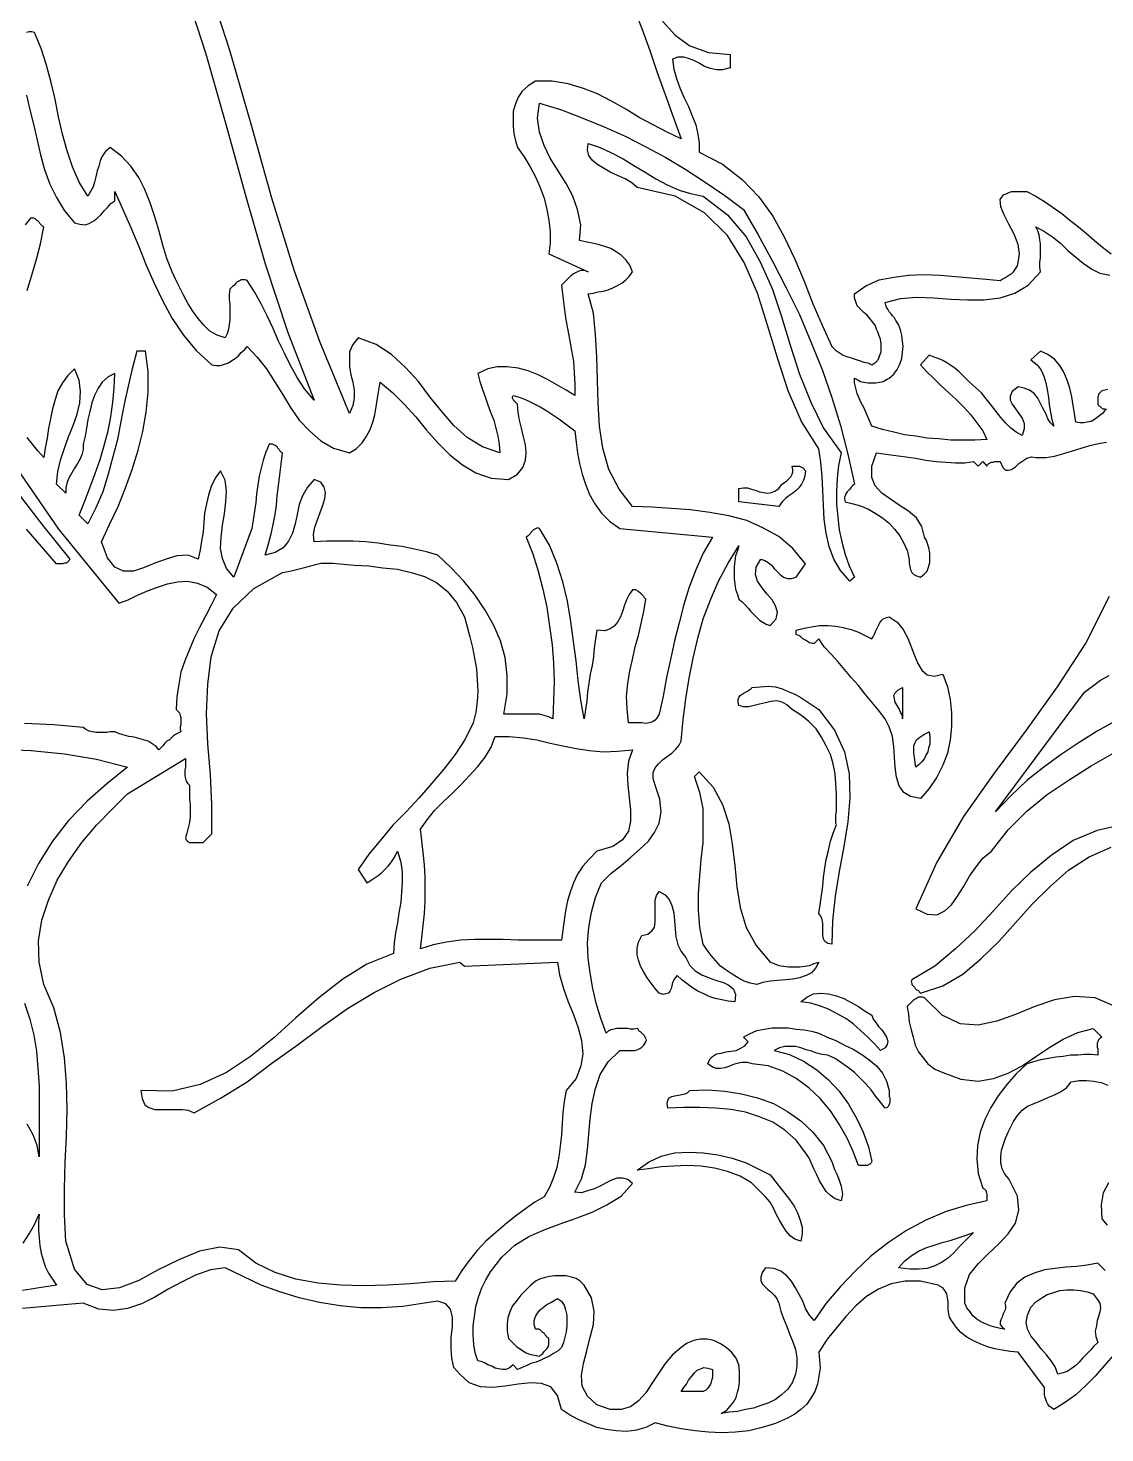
# Model space of a CAD drawing. Extents: x 0.02 to 9.3, y 0.04 to 5.23.
# Drawn here: x 6.062 to 7.673, y 0.037 to 2.139 of the extents above; entities that cross this region are included whole.
import ezdxf

# ---------------------------------------------------------------- set-up
doc = ezdxf.new("R2010")
doc.units = 0
doc.layers.add('1', color=7, linetype='Continuous')

msp = doc.modelspace()

# ---------------------------------------------------------------- linework, layer by layer
for points in [[(7.011, 2.149), (7.03, 2.128), (7.052, 2.112), (7.08, 2.102), (7.112, 2.099), (7.112, 2.079), (7.101, 2.076), (7.092, 2.076), (7.083, 2.078), (7.074, 2.081), (7.066, 2.086), (7.058, 2.09), (7.05, 2.093), (7.043, 2.095), (7.034, 2.095), (7.026, 2.092), (7.028, 2.077), (7.032, 2.063), (7.037, 2.049), (7.043, 2.035), (7.05, 2.021), (7.055, 2.008), (7.061, 1.994), (7.064, 1.98), (7.066, 1.967), (7.066, 1.953), (7.101, 1.935), (7.13, 1.912), (7.155, 1.886), (7.176, 1.857), (7.193, 1.826), (7.209, 1.793), (7.223, 1.76), (7.236, 1.726), (7.25, 1.694), (7.264, 1.662), (7.269, 1.657), (7.275, 1.653), (7.281, 1.649), (7.286, 1.647), (7.293, 1.645), (7.299, 1.643), (7.305, 1.641), (7.312, 1.639), (7.318, 1.638), (7.324, 1.635), (7.33, 1.639), (7.334, 1.643), (7.336, 1.649), (7.338, 1.654), (7.338, 1.66), (7.338, 1.666), (7.337, 1.673), (7.335, 1.678), (7.333, 1.684), (7.331, 1.688), (7.329, 1.694), (7.325, 1.699), (7.321, 1.704), (7.317, 1.709), (7.312, 1.713), (7.307, 1.718), (7.302, 1.723), (7.3, 1.729), (7.298, 1.735), (7.298, 1.741), (7.315, 1.753), (7.335, 1.762), (7.357, 1.766), (7.379, 1.769), (7.402, 1.77), (7.426, 1.769), (7.449, 1.767), (7.472, 1.765), (7.495, 1.763), (7.516, 1.761), (7.519, 1.763), (7.523, 1.765), (7.526, 1.767), (7.529, 1.769), (7.533, 1.771), (7.536, 1.774), (7.538, 1.777), (7.54, 1.78), (7.542, 1.783), (7.543, 1.788), (7.545, 1.801), (7.543, 1.815), (7.537, 1.83), (7.529, 1.845), (7.522, 1.859), (7.517, 1.871), (7.516, 1.882), (7.521, 1.889), (7.533, 1.894), (7.556, 1.894), (7.569, 1.887), (7.582, 1.879), (7.595, 1.87), (7.608, 1.861), (7.62, 1.851), (7.633, 1.841), (7.645, 1.831), (7.657, 1.821), (7.669, 1.811), (7.682, 1.801)], [(7.072, 1.887), (7.108, 1.859), (7.136, 1.826), (7.157, 1.789), (7.175, 1.749), (7.189, 1.707), (7.202, 1.664), (7.216, 1.621), (7.233, 1.579), (7.252, 1.54), (7.278, 1.503), (7.274, 1.484), (7.272, 1.465), (7.271, 1.446), (7.271, 1.426), (7.273, 1.407), (7.275, 1.388), (7.279, 1.37), (7.284, 1.351), (7.29, 1.334), (7.298, 1.317), (7.291, 1.311), (7.277, 1.327), (7.267, 1.344), (7.26, 1.363), (7.256, 1.383), (7.253, 1.404), (7.252, 1.425), (7.251, 1.447), (7.25, 1.468), (7.248, 1.489), (7.245, 1.509), (7.219, 1.55), (7.199, 1.596), (7.183, 1.645), (7.168, 1.694), (7.153, 1.742), (7.133, 1.788), (7.108, 1.828), (7.074, 1.862), (7.03, 1.887), (6.973, 1.9), (6.965, 1.907), (6.955, 1.913), (6.944, 1.918), (6.933, 1.923), (6.923, 1.929), (6.913, 1.935), (6.906, 1.941), (6.901, 1.948), (6.899, 1.956), (6.9, 1.966), (6.918, 1.96), (6.935, 1.952), (6.952, 1.943), (6.968, 1.933), (6.985, 1.923), (7.001, 1.913), (7.018, 1.904), (7.036, 1.896), (7.053, 1.891), (7.072, 1.887)], [(7.225, 1.476), (7.224, 1.468), (7.222, 1.462), (7.219, 1.456), (7.215, 1.451), (7.211, 1.447), (7.206, 1.443), (7.2, 1.439), (7.195, 1.435), (7.19, 1.43), (7.185, 1.423), (7.125, 1.43), (7.125, 1.45), (7.132, 1.451), (7.138, 1.451), (7.144, 1.449), (7.151, 1.447), (7.156, 1.445), (7.162, 1.444), (7.168, 1.443), (7.174, 1.444), (7.179, 1.446), (7.185, 1.45), (7.187, 1.453), (7.19, 1.456), (7.194, 1.459), (7.197, 1.461), (7.2, 1.464), (7.203, 1.467), (7.205, 1.471), (7.206, 1.474), (7.206, 1.478), (7.205, 1.483), (7.208, 1.483), (7.211, 1.483), (7.213, 1.483), (7.216, 1.483), (7.218, 1.482), (7.22, 1.481), (7.222, 1.48), (7.223, 1.478), (7.225, 1.476)], [(6.044, 1.447), (6.084, 1.395), (6.125, 1.344), (6.124, 1.342), (6.122, 1.34), (6.121, 1.339), (6.119, 1.338), (6.117, 1.338), (6.114, 1.337), (6.111, 1.337), (6.108, 1.337), (6.105, 1.337), (6.06, 1.389)], [(7.43, 1.172), (7.437, 1.153), (7.441, 1.134), (7.443, 1.114), (7.443, 1.093), (7.441, 1.074), (7.437, 1.054), (7.43, 1.036), (7.421, 1.018), (7.41, 1.001), (7.397, 0.986), (7.382, 0.989), (7.372, 0.995), (7.365, 1.005), (7.361, 1.018), (7.359, 1.033), (7.358, 1.048), (7.357, 1.064), (7.355, 1.079), (7.35, 1.093), (7.344, 1.105), (7.334, 1.118), (7.324, 1.13), (7.314, 1.142), (7.304, 1.155), (7.293, 1.167), (7.283, 1.179), (7.273, 1.191), (7.263, 1.202), (7.253, 1.213), (7.245, 1.225), (7.241, 1.221), (7.238, 1.218), (7.235, 1.218), (7.231, 1.219), (7.228, 1.221), (7.225, 1.223), (7.221, 1.225), (7.218, 1.228), (7.215, 1.23), (7.211, 1.231), (7.211, 1.238), (7.223, 1.241), (7.234, 1.243), (7.246, 1.245), (7.258, 1.245), (7.27, 1.244), (7.281, 1.242), (7.293, 1.239), (7.304, 1.235), (7.314, 1.23), (7.324, 1.225), (7.326, 1.228), (7.328, 1.232), (7.33, 1.237), (7.332, 1.241), (7.334, 1.245), (7.336, 1.249), (7.338, 1.252), (7.341, 1.255), (7.346, 1.257), (7.35, 1.258), (7.362, 1.25), (7.371, 1.239), (7.378, 1.226), (7.383, 1.213), (7.388, 1.2), (7.393, 1.188), (7.399, 1.178), (7.407, 1.171), (7.417, 1.169), (7.43, 1.172)], [(7.245, 1.119), (7.268, 1.088), (7.283, 1.056), (7.29, 1.023), (7.291, 0.987), (7.288, 0.951), (7.282, 0.914), (7.275, 0.877), (7.269, 0.84), (7.265, 0.803), (7.264, 0.768), (7.258, 0.769), (7.254, 0.772), (7.252, 0.776), (7.251, 0.781), (7.251, 0.787), (7.251, 0.793), (7.251, 0.799), (7.25, 0.805), (7.248, 0.81), (7.245, 0.814), (7.247, 0.827), (7.249, 0.841), (7.251, 0.855), (7.252, 0.868), (7.254, 0.882), (7.256, 0.895), (7.259, 0.908), (7.262, 0.922), (7.266, 0.934), (7.271, 0.947), (7.27, 0.949), (7.27, 0.953), (7.27, 0.957), (7.27, 0.962), (7.271, 0.967), (7.271, 0.972), (7.271, 0.978), (7.271, 0.983), (7.271, 0.988), (7.271, 0.993), (7.27, 1.008), (7.269, 1.023), (7.266, 1.038), (7.262, 1.052), (7.256, 1.065), (7.249, 1.078), (7.241, 1.09), (7.23, 1.101), (7.219, 1.11), (7.205, 1.119), (7.197, 1.126), (7.19, 1.13), (7.182, 1.132), (7.173, 1.131), (7.165, 1.129), (7.156, 1.127), (7.148, 1.125), (7.14, 1.123), (7.132, 1.123), (7.125, 1.125), (7.124, 1.13), (7.124, 1.134), (7.125, 1.137), (7.127, 1.14), (7.13, 1.142), (7.133, 1.144), (7.137, 1.146), (7.14, 1.148), (7.143, 1.15), (7.145, 1.152), (7.157, 1.153), (7.169, 1.154), (7.18, 1.153), (7.19, 1.15), (7.199, 1.146), (7.209, 1.142), (7.218, 1.137), (7.227, 1.131), (7.236, 1.125), (7.245, 1.119)], [(7.172, 0.741), (7.178, 0.739), (7.185, 0.736), (7.192, 0.735), (7.2, 0.734), (7.208, 0.734), (7.216, 0.734), (7.224, 0.735), (7.231, 0.736), (7.238, 0.739), (7.245, 0.741), (7.24, 0.732), (7.234, 0.725), (7.226, 0.721), (7.216, 0.718), (7.206, 0.716), (7.195, 0.715), (7.183, 0.714), (7.172, 0.713), (7.161, 0.711), (7.152, 0.708), (7.142, 0.71), (7.133, 0.713), (7.124, 0.718), (7.115, 0.723), (7.106, 0.729), (7.098, 0.735), (7.091, 0.743), (7.084, 0.751), (7.078, 0.759), (7.072, 0.768), (7.067, 0.793), (7.065, 0.819), (7.065, 0.844), (7.067, 0.87), (7.069, 0.895), (7.072, 0.92), (7.072, 0.946), (7.072, 0.971), (7.067, 0.995), (7.059, 1.019), (7.066, 1.026), (7.087, 1.003), (7.101, 0.977), (7.11, 0.948), (7.115, 0.918), (7.119, 0.886), (7.122, 0.854), (7.127, 0.823), (7.136, 0.793), (7.151, 0.766), (7.172, 0.741)], [(7.046, 0.748), (7.052, 0.736), (7.06, 0.728), (7.07, 0.722), (7.081, 0.718), (7.092, 0.714), (7.102, 0.711), (7.11, 0.707), (7.117, 0.701), (7.12, 0.693), (7.119, 0.682), (7.109, 0.683), (7.1, 0.685), (7.09, 0.687), (7.081, 0.69), (7.073, 0.694), (7.064, 0.698), (7.056, 0.703), (7.048, 0.709), (7.04, 0.715), (7.033, 0.721), (7.03, 0.718), (7.028, 0.715), (7.026, 0.711), (7.025, 0.706), (7.024, 0.702), (7.022, 0.698), (7.02, 0.695), (7.016, 0.694), (7.012, 0.693), (7.006, 0.695), (7, 0.702), (6.994, 0.71), (6.988, 0.718), (6.983, 0.726), (6.978, 0.735), (6.975, 0.744), (6.973, 0.752), (6.973, 0.762), (6.975, 0.771), (6.98, 0.781), (6.989, 0.783), (6.995, 0.788), (6.999, 0.793), (7, 0.801), (7, 0.809), (7, 0.817), (7, 0.826), (7, 0.834), (7.002, 0.841), (7.006, 0.847), (7.015, 0.842), (7.021, 0.835), (7.025, 0.826), (7.028, 0.815), (7.029, 0.803), (7.03, 0.791), (7.031, 0.779), (7.034, 0.767), (7.039, 0.757), (7.046, 0.748)], [(7.324, 0.662), (7.326, 0.656), (7.33, 0.651), (7.334, 0.645), (7.339, 0.64), (7.343, 0.634), (7.346, 0.629), (7.348, 0.623), (7.347, 0.618), (7.344, 0.613), (7.337, 0.609), (7.328, 0.619), (7.318, 0.629), (7.307, 0.639), (7.296, 0.649), (7.285, 0.657), (7.272, 0.664), (7.259, 0.671), (7.246, 0.676), (7.233, 0.68), (7.218, 0.682), (7.227, 0.689), (7.237, 0.694), (7.248, 0.695), (7.259, 0.694), (7.271, 0.691), (7.282, 0.687), (7.293, 0.681), (7.304, 0.675), (7.314, 0.668), (7.324, 0.662)], [(7.35, 0.549), (7.35, 0.546), (7.35, 0.543), (7.35, 0.54), (7.351, 0.538), (7.351, 0.534), (7.351, 0.531), (7.35, 0.529), (7.349, 0.526), (7.347, 0.524), (7.344, 0.523), (7.337, 0.532), (7.33, 0.54), (7.323, 0.55), (7.315, 0.559), (7.307, 0.567), (7.298, 0.576), (7.289, 0.583), (7.279, 0.59), (7.269, 0.597), (7.258, 0.602), (7.25, 0.603), (7.242, 0.605), (7.234, 0.608), (7.226, 0.61), (7.218, 0.613), (7.21, 0.615), (7.202, 0.615), (7.194, 0.615), (7.186, 0.613), (7.178, 0.609), (7.201, 0.603), (7.222, 0.593), (7.242, 0.58), (7.259, 0.565), (7.275, 0.548), (7.289, 0.529), (7.301, 0.508), (7.311, 0.487), (7.319, 0.465), (7.324, 0.443), (7.323, 0.441), (7.321, 0.439), (7.319, 0.438), (7.317, 0.437), (7.315, 0.437), (7.312, 0.437), (7.31, 0.437), (7.307, 0.437), (7.304, 0.437), (7.296, 0.458), (7.287, 0.478), (7.275, 0.499), (7.262, 0.519), (7.247, 0.537), (7.23, 0.553), (7.211, 0.567), (7.191, 0.578), (7.169, 0.586), (7.145, 0.589), (7.138, 0.591), (7.13, 0.591), (7.124, 0.59), (7.117, 0.588), (7.11, 0.585), (7.104, 0.583), (7.098, 0.582), (7.092, 0.582), (7.086, 0.584), (7.079, 0.589), (7.082, 0.596), (7.086, 0.6), (7.092, 0.604), (7.099, 0.605), (7.106, 0.607), (7.113, 0.608), (7.121, 0.609), (7.127, 0.612), (7.134, 0.616), (7.139, 0.622), (7.132, 0.629), (7.141, 0.634), (7.152, 0.639), (7.163, 0.641), (7.175, 0.643), (7.187, 0.643), (7.199, 0.643), (7.211, 0.641), (7.223, 0.64), (7.234, 0.638), (7.245, 0.635), (7.257, 0.629), (7.27, 0.624), (7.283, 0.617), (7.296, 0.611), (7.309, 0.603), (7.32, 0.595), (7.331, 0.586), (7.34, 0.575), (7.346, 0.563), (7.35, 0.549)], [(7.264, 0.443), (7.266, 0.437), (7.268, 0.431), (7.271, 0.425), (7.274, 0.418), (7.276, 0.412), (7.278, 0.406), (7.279, 0.4), (7.28, 0.394), (7.279, 0.389), (7.278, 0.384), (7.269, 0.387), (7.262, 0.392), (7.256, 0.398), (7.251, 0.406), (7.246, 0.414), (7.242, 0.423), (7.238, 0.431), (7.234, 0.44), (7.23, 0.449), (7.225, 0.456), (7.211, 0.475), (7.194, 0.49), (7.176, 0.502), (7.156, 0.51), (7.135, 0.517), (7.113, 0.521), (7.091, 0.523), (7.067, 0.524), (7.043, 0.524), (7.019, 0.523), (7.018, 0.53), (7.019, 0.535), (7.021, 0.538), (7.025, 0.54), (7.029, 0.541), (7.035, 0.542), (7.04, 0.543), (7.045, 0.544), (7.049, 0.546), (7.052, 0.549), (7.079, 0.55), (7.104, 0.548), (7.129, 0.544), (7.153, 0.538), (7.177, 0.53), (7.198, 0.518), (7.218, 0.504), (7.236, 0.487), (7.252, 0.467), (7.264, 0.443)], [(7.172, 0.423), (7.179, 0.414), (7.186, 0.405), (7.194, 0.395), (7.201, 0.386), (7.208, 0.376), (7.213, 0.366), (7.217, 0.355), (7.22, 0.345), (7.22, 0.335), (7.218, 0.324), (7.209, 0.327), (7.202, 0.332), (7.196, 0.339), (7.191, 0.347), (7.186, 0.355), (7.181, 0.364), (7.177, 0.373), (7.172, 0.382), (7.165, 0.39), (7.158, 0.397), (7.144, 0.411), (7.127, 0.421), (7.108, 0.428), (7.089, 0.433), (7.069, 0.436), (7.048, 0.437), (7.028, 0.436), (7.009, 0.435), (6.99, 0.432), (6.973, 0.43), (6.99, 0.442), (7.009, 0.451), (7.029, 0.456), (7.051, 0.457), (7.072, 0.456), (7.094, 0.453), (7.115, 0.448), (7.136, 0.441), (7.154, 0.432), (7.172, 0.423)], [(7.685, 0.153), (7.671, 0.137), (7.658, 0.122), (7.644, 0.108), (7.629, 0.094), (7.612, 0.082), (7.596, 0.072), (7.592, 0.075), (7.589, 0.077), (7.587, 0.08), (7.585, 0.084), (7.584, 0.087), (7.583, 0.09), (7.582, 0.094), (7.582, 0.098), (7.582, 0.101), (7.582, 0.105), (7.543, 0.158), (7.531, 0.159), (7.519, 0.161), (7.508, 0.163), (7.497, 0.166), (7.486, 0.17), (7.475, 0.175), (7.466, 0.18), (7.457, 0.187), (7.45, 0.195), (7.443, 0.205), (7.44, 0.21), (7.439, 0.215), (7.438, 0.221), (7.438, 0.227), (7.438, 0.233), (7.437, 0.239), (7.436, 0.245), (7.433, 0.25), (7.43, 0.254), (7.423, 0.258), (7.397, 0.264), (7.374, 0.264), (7.353, 0.26), (7.334, 0.252), (7.316, 0.241), (7.3, 0.227), (7.285, 0.211), (7.271, 0.194), (7.257, 0.177), (7.245, 0.158), (7.246, 0.146), (7.247, 0.134), (7.245, 0.122), (7.243, 0.11), (7.239, 0.099), (7.233, 0.089), (7.227, 0.08), (7.218, 0.072), (7.209, 0.065), (7.198, 0.059), (7.18, 0.051), (7.16, 0.045), (7.14, 0.04), (7.12, 0.038), (7.1, 0.037), (7.08, 0.038), (7.06, 0.04), (7.039, 0.043), (7.019, 0.047), (7, 0.052), (6.986, 0.045), (6.972, 0.041), (6.957, 0.039), (6.942, 0.04), (6.927, 0.042), (6.913, 0.045), (6.899, 0.051), (6.885, 0.057), (6.872, 0.064), (6.86, 0.072), (6.854, 0.093), (6.844, 0.106), (6.83, 0.111), (6.814, 0.112), (6.795, 0.11), (6.776, 0.107), (6.757, 0.105), (6.739, 0.106), (6.722, 0.112), (6.708, 0.125), (6.699, 0.135), (6.696, 0.149), (6.695, 0.163), (6.695, 0.18), (6.697, 0.195), (6.697, 0.21), (6.694, 0.222), (6.687, 0.23), (6.675, 0.234), (6.655, 0.231), (6.623, 0.226), (6.591, 0.224), (6.56, 0.224), (6.529, 0.227), (6.498, 0.232), (6.468, 0.239), (6.439, 0.248), (6.411, 0.258), (6.384, 0.271), (6.357, 0.284), (6.335, 0.281), (6.313, 0.273), (6.293, 0.263), (6.272, 0.252), (6.252, 0.24), (6.232, 0.23), (6.211, 0.223), (6.19, 0.22), (6.168, 0.222), (6.145, 0.231), (6.099, 0.227), (6.054, 0.223)]]:
    msp.add_lwpolyline(points)
at = {"layer": '1'}
for points in [[(6.052, 2.364), (6.076, 2.378), (6.093, 2.396), (6.103, 2.417), (6.109, 2.44), (6.111, 2.464), (6.11, 2.49), (6.108, 2.515), (6.104, 2.54), (6.101, 2.565), (6.099, 2.589), (6.162, 2.498), (6.214, 2.403), (6.258, 2.304), (6.295, 2.203), (6.328, 2.1), (6.358, 1.995), (6.387, 1.89), (6.417, 1.786), (6.451, 1.683), (6.49, 1.582)], [(6.967, 2.171), (6.98, 2.138), (6.992, 2.105), (7.003, 2.072), (7.015, 2.039), (7.027, 2.006), (7.039, 1.973), (7.018, 1.983), (6.997, 1.994), (6.976, 2.005), (6.956, 2.017), (6.935, 2.029), (6.914, 2.04), (6.893, 2.048), (6.87, 2.055), (6.846, 2.059), (6.821, 2.059), (6.81, 2.052), (6.801, 2.044), (6.795, 2.035), (6.791, 2.025), (6.788, 2.014), (6.788, 2.003), (6.788, 1.992), (6.789, 1.981), (6.791, 1.97), (6.794, 1.96), (6.804, 1.946), (6.813, 1.931), (6.821, 1.916), (6.828, 1.9), (6.834, 1.884), (6.838, 1.867), (6.841, 1.851), (6.843, 1.834), (6.843, 1.817), (6.841, 1.801), (6.9, 1.774), (6.895, 1.776), (6.89, 1.776), (6.886, 1.775), (6.882, 1.773), (6.878, 1.771), (6.874, 1.768), (6.871, 1.765), (6.867, 1.761), (6.864, 1.758), (6.86, 1.754), (6.862, 1.737), (6.864, 1.721), (6.866, 1.705), (6.869, 1.689), (6.872, 1.673), (6.875, 1.656), (6.878, 1.64), (6.879, 1.623), (6.88, 1.606), (6.88, 1.589), (6.867, 1.597), (6.853, 1.605), (6.839, 1.613), (6.825, 1.62), (6.81, 1.626), (6.795, 1.63), (6.779, 1.632), (6.764, 1.632), (6.75, 1.629), (6.735, 1.622), (6.738, 1.61), (6.742, 1.598), (6.746, 1.587), (6.75, 1.575), (6.754, 1.564), (6.759, 1.552), (6.762, 1.54), (6.765, 1.528), (6.767, 1.516), (6.768, 1.503), (6.742, 1.512), (6.719, 1.526), (6.699, 1.544), (6.681, 1.565), (6.663, 1.587), (6.646, 1.61), (6.627, 1.631), (6.606, 1.65), (6.583, 1.665), (6.556, 1.675), (6.548, 1.665), (6.543, 1.654), (6.543, 1.643), (6.543, 1.632), (6.545, 1.62), (6.548, 1.609), (6.55, 1.597), (6.55, 1.585), (6.548, 1.574), (6.543, 1.562), (6.499, 1.668), (6.461, 1.775), (6.427, 1.884), (6.396, 1.995), (6.364, 2.105), (6.329, 2.213)], [(6.49, 1.582), (6.476, 1.599), (6.465, 1.616), (6.455, 1.634), (6.446, 1.652), (6.437, 1.67), (6.429, 1.689), (6.42, 1.708), (6.411, 1.726), (6.401, 1.744), (6.39, 1.761), (6.387, 1.762), (6.384, 1.762), (6.381, 1.762), (6.378, 1.76), (6.375, 1.759), (6.373, 1.757), (6.371, 1.754), (6.368, 1.752), (6.366, 1.75), (6.364, 1.748), (6.363, 1.74), (6.363, 1.733), (6.364, 1.725), (6.364, 1.718), (6.364, 1.71), (6.364, 1.702), (6.363, 1.695), (6.362, 1.688), (6.36, 1.681), (6.357, 1.675), (6.345, 1.679), (6.334, 1.685), (6.325, 1.694), (6.317, 1.704), (6.309, 1.715), (6.302, 1.726), (6.295, 1.739), (6.289, 1.751), (6.283, 1.763), (6.278, 1.774), (6.27, 1.794), (6.264, 1.814), (6.258, 1.836), (6.252, 1.856), (6.245, 1.877), (6.237, 1.897), (6.228, 1.915), (6.216, 1.932), (6.202, 1.947), (6.185, 1.96), (6.178, 1.954), (6.173, 1.947), (6.17, 1.94), (6.168, 1.932), (6.166, 1.925), (6.164, 1.916), (6.162, 1.908), (6.16, 1.901), (6.156, 1.894), (6.152, 1.887), (6.139, 1.908), (6.129, 1.931), (6.121, 1.955), (6.114, 1.98), (6.108, 2.006), (6.103, 2.032), (6.097, 2.057), (6.09, 2.083), (6.082, 2.108), (6.072, 2.132), (6.068, 2.133), (6.064, 2.133), (6.06, 2.132)], [(6.06, 2.038), (6.065, 2.016), (6.071, 1.993), (6.076, 1.971), (6.081, 1.949), (6.087, 1.927), (6.095, 1.905), (6.105, 1.885), (6.117, 1.865), (6.132, 1.847), (6.14, 1.845), (6.148, 1.844), (6.154, 1.846), (6.161, 1.85), (6.166, 1.854), (6.171, 1.859), (6.176, 1.865), (6.181, 1.87), (6.186, 1.876), (6.192, 1.88), (6.192, 1.894), (6.204, 1.867), (6.216, 1.84), (6.228, 1.812), (6.239, 1.784), (6.251, 1.757), (6.264, 1.73), (6.278, 1.704), (6.295, 1.679), (6.314, 1.656), (6.337, 1.635), (6.344, 1.634), (6.35, 1.634), (6.356, 1.636), (6.362, 1.638), (6.367, 1.641), (6.372, 1.644), (6.377, 1.648), (6.381, 1.653), (6.386, 1.657), (6.39, 1.662), (6.405, 1.646), (6.419, 1.629), (6.431, 1.61), (6.443, 1.591), (6.455, 1.571), (6.468, 1.552), (6.483, 1.536), (6.5, 1.521), (6.519, 1.51), (6.543, 1.503), (6.553, 1.509), (6.562, 1.518), (6.568, 1.527), (6.574, 1.538), (6.578, 1.549), (6.581, 1.56), (6.583, 1.572), (6.585, 1.585), (6.587, 1.597), (6.589, 1.609), (6.608, 1.593), (6.625, 1.576), (6.642, 1.557), (6.658, 1.537), (6.675, 1.518), (6.693, 1.5), (6.712, 1.485), (6.732, 1.473), (6.755, 1.465), (6.781, 1.463), (6.794, 1.471), (6.802, 1.481), (6.806, 1.492), (6.807, 1.503), (6.806, 1.515), (6.803, 1.527), (6.8, 1.54), (6.797, 1.552), (6.795, 1.564), (6.794, 1.576), (6.793, 1.577), (6.791, 1.579), (6.79, 1.58), (6.789, 1.581), (6.788, 1.583), (6.787, 1.585), (6.787, 1.587), (6.788, 1.589), (6.798, 1.586), (6.808, 1.582), (6.818, 1.577), (6.828, 1.572), (6.838, 1.566), (6.847, 1.56), (6.856, 1.554), (6.864, 1.548), (6.872, 1.542), (6.88, 1.536), (6.882, 1.519), (6.884, 1.503), (6.887, 1.487), (6.891, 1.471), (6.896, 1.456), (6.902, 1.441), (6.91, 1.427), (6.92, 1.413), (6.932, 1.401), (6.947, 1.39), (7.086, 1.377), (7.072, 1.353), (7.061, 1.328), (7.051, 1.302), (7.043, 1.276), (7.036, 1.249), (7.029, 1.222), (7.023, 1.194), (7.017, 1.167), (7.012, 1.139), (7.006, 1.112), (7.003, 1.107), (7, 1.103), (6.995, 1.1), (6.991, 1.099), (6.986, 1.098), (6.98, 1.099), (6.975, 1.099), (6.97, 1.099), (6.965, 1.099), (6.96, 1.099), (6.958, 1.12), (6.957, 1.139), (6.959, 1.158), (6.962, 1.177), (6.966, 1.194), (6.97, 1.213), (6.975, 1.23), (6.979, 1.248), (6.983, 1.266), (6.986, 1.284), (6.984, 1.286), (6.983, 1.288), (6.981, 1.29), (6.979, 1.292), (6.978, 1.293), (6.975, 1.295), (6.973, 1.297), (6.971, 1.298), (6.969, 1.298), (6.966, 1.298), (6.961, 1.291), (6.957, 1.283), (6.954, 1.275), (6.951, 1.266), (6.948, 1.258), (6.944, 1.25), (6.939, 1.244), (6.933, 1.24), (6.925, 1.237), (6.913, 1.238), (6.911, 1.225), (6.909, 1.211), (6.908, 1.198), (6.906, 1.185), (6.903, 1.172), (6.901, 1.158), (6.899, 1.145), (6.898, 1.132), (6.896, 1.119), (6.894, 1.105), (6.889, 1.133), (6.885, 1.162), (6.882, 1.192), (6.878, 1.221), (6.874, 1.251), (6.869, 1.281), (6.862, 1.31), (6.853, 1.338), (6.842, 1.365), (6.827, 1.39), (6.824, 1.391), (6.822, 1.39), (6.82, 1.389), (6.818, 1.388), (6.816, 1.386), (6.814, 1.384), (6.813, 1.382), (6.811, 1.38), (6.81, 1.379), (6.807, 1.377), (6.817, 1.352), (6.825, 1.326), (6.832, 1.299), (6.838, 1.272), (6.842, 1.244), (6.846, 1.216), (6.848, 1.189), (6.849, 1.161), (6.848, 1.133), (6.847, 1.105), (6.841, 1.108), (6.834, 1.11), (6.827, 1.112), (6.82, 1.112), (6.812, 1.112), (6.805, 1.112), (6.797, 1.112), (6.789, 1.112), (6.782, 1.112), (6.774, 1.112), (6.779, 1.142), (6.779, 1.17), (6.776, 1.197), (6.769, 1.222), (6.759, 1.245), (6.746, 1.268), (6.731, 1.29), (6.714, 1.311), (6.695, 1.331), (6.675, 1.35), (6.658, 1.355), (6.64, 1.359), (6.622, 1.363), (6.604, 1.365), (6.586, 1.368), (6.567, 1.37), (6.548, 1.371), (6.528, 1.371), (6.509, 1.371), (6.49, 1.37), (6.489, 1.381), (6.491, 1.392), (6.495, 1.403), (6.499, 1.414), (6.503, 1.425), (6.506, 1.435), (6.507, 1.444), (6.505, 1.452), (6.5, 1.459), (6.49, 1.463), (6.48, 1.452), (6.473, 1.439), (6.468, 1.426), (6.465, 1.411), (6.462, 1.397), (6.458, 1.383), (6.452, 1.371), (6.444, 1.361), (6.432, 1.354), (6.417, 1.35), (6.422, 1.367), (6.426, 1.382), (6.429, 1.396), (6.432, 1.411), (6.434, 1.425), (6.435, 1.439), (6.437, 1.454), (6.439, 1.47), (6.441, 1.486), (6.443, 1.503), (6.441, 1.504), (6.439, 1.506), (6.438, 1.508), (6.436, 1.51), (6.435, 1.512), (6.432, 1.514), (6.43, 1.515), (6.428, 1.516), (6.426, 1.516), (6.423, 1.516), (6.418, 1.504), (6.414, 1.492), (6.411, 1.48), (6.408, 1.468), (6.406, 1.455), (6.404, 1.442), (6.403, 1.429), (6.401, 1.416), (6.399, 1.403), (6.397, 1.39), (6.37, 1.317), (6.359, 1.33), (6.353, 1.345), (6.35, 1.36), (6.351, 1.377), (6.353, 1.395), (6.356, 1.412), (6.358, 1.43), (6.359, 1.446), (6.357, 1.462), (6.35, 1.476), (6.342, 1.465), (6.336, 1.453), (6.332, 1.44), (6.329, 1.427), (6.326, 1.413), (6.325, 1.399), (6.324, 1.385), (6.322, 1.371), (6.32, 1.358), (6.317, 1.344), (6.302, 1.35), (6.285, 1.349), (6.269, 1.344), (6.252, 1.338), (6.235, 1.331), (6.22, 1.326), (6.205, 1.326), (6.192, 1.332), (6.181, 1.346), (6.172, 1.37), (6.184, 1.396), (6.197, 1.423), (6.208, 1.451), (6.218, 1.478), (6.227, 1.507), (6.234, 1.535), (6.239, 1.564), (6.242, 1.594), (6.242, 1.625), (6.238, 1.655), (6.225, 1.655), (6.218, 1.629), (6.212, 1.603), (6.206, 1.576), (6.201, 1.55), (6.196, 1.523), (6.189, 1.497), (6.182, 1.471), (6.174, 1.445), (6.164, 1.421), (6.152, 1.397), (6.139, 1.41), (6.147, 1.43), (6.155, 1.451), (6.163, 1.472), (6.17, 1.493), (6.176, 1.514), (6.182, 1.536), (6.186, 1.557), (6.189, 1.579), (6.191, 1.6), (6.192, 1.622), (6.182, 1.617), (6.173, 1.609), (6.167, 1.6), (6.162, 1.589), (6.158, 1.578), (6.155, 1.565), (6.152, 1.553), (6.15, 1.54), (6.148, 1.528), (6.145, 1.516), (6.145, 1.508), (6.143, 1.5), (6.14, 1.493), (6.136, 1.486), (6.132, 1.48), (6.128, 1.473), (6.124, 1.466), (6.121, 1.459), (6.119, 1.451), (6.119, 1.443), (6.105, 1.456), (6.107, 1.475), (6.111, 1.492), (6.117, 1.51), (6.123, 1.527), (6.13, 1.544), (6.136, 1.561), (6.14, 1.578), (6.141, 1.595), (6.139, 1.612), (6.132, 1.629), (6.122, 1.619), (6.114, 1.608), (6.107, 1.596), (6.103, 1.583), (6.099, 1.569), (6.096, 1.554), (6.093, 1.54), (6.091, 1.525), (6.088, 1.51), (6.086, 1.496), (6.077, 1.506), (6.069, 1.516), (6.061, 1.526)], [(7.688, 0.675), (7.658, 0.688), (7.627, 0.69), (7.597, 0.685), (7.568, 0.675), (7.539, 0.663), (7.511, 0.653), (7.483, 0.647), (7.456, 0.649), (7.429, 0.662), (7.403, 0.688), (7.4, 0.689), (7.397, 0.689), (7.394, 0.689), (7.391, 0.687), (7.389, 0.686), (7.386, 0.684), (7.384, 0.682), (7.382, 0.68), (7.379, 0.677), (7.377, 0.675), (7.379, 0.663), (7.38, 0.652), (7.383, 0.64), (7.386, 0.629), (7.389, 0.617), (7.394, 0.607), (7.401, 0.598), (7.408, 0.589), (7.418, 0.581), (7.43, 0.576), (7.457, 0.566), (7.483, 0.563), (7.506, 0.567), (7.528, 0.575), (7.549, 0.586), (7.569, 0.6), (7.59, 0.614), (7.61, 0.626), (7.632, 0.636), (7.655, 0.642), (7.668, 0.629), (7.665, 0.627), (7.663, 0.625), (7.662, 0.622), (7.661, 0.62), (7.661, 0.617), (7.661, 0.614), (7.662, 0.611), (7.662, 0.608), (7.662, 0.605), (7.662, 0.602), (7.652, 0.603), (7.642, 0.603), (7.632, 0.602), (7.621, 0.602), (7.61, 0.6), (7.599, 0.599), (7.588, 0.597), (7.576, 0.595), (7.566, 0.592), (7.556, 0.589), (7.54, 0.574), (7.526, 0.558), (7.513, 0.541), (7.502, 0.524), (7.493, 0.506), (7.486, 0.487), (7.482, 0.467), (7.481, 0.447), (7.483, 0.425), (7.49, 0.403), (7.492, 0.402), (7.493, 0.401), (7.495, 0.399), (7.495, 0.397), (7.496, 0.395), (7.496, 0.392), (7.496, 0.389), (7.496, 0.387), (7.496, 0.384), (7.465, 0.377), (7.435, 0.368), (7.405, 0.355), (7.376, 0.34), (7.349, 0.322), (7.323, 0.302), (7.299, 0.279), (7.277, 0.256), (7.256, 0.231), (7.238, 0.205), (7.231, 0.213), (7.225, 0.223), (7.221, 0.234), (7.215, 0.245), (7.21, 0.254), (7.204, 0.264), (7.197, 0.272), (7.188, 0.279), (7.178, 0.283), (7.165, 0.284), (7.16, 0.277), (7.158, 0.27), (7.158, 0.265), (7.16, 0.26), (7.164, 0.256), (7.168, 0.252), (7.173, 0.248), (7.178, 0.243), (7.182, 0.238), (7.185, 0.231), (7.188, 0.219), (7.192, 0.208), (7.197, 0.196), (7.201, 0.185), (7.206, 0.173), (7.21, 0.162), (7.212, 0.15), (7.212, 0.137), (7.21, 0.125), (7.205, 0.112), (7.198, 0.102), (7.189, 0.094), (7.18, 0.087), (7.17, 0.082), (7.158, 0.078), (7.147, 0.074), (7.135, 0.072), (7.123, 0.069), (7.111, 0.068), (7.099, 0.066), (7.107, 0.071), (7.112, 0.077), (7.117, 0.083), (7.121, 0.09), (7.123, 0.098), (7.125, 0.105), (7.126, 0.113), (7.126, 0.122), (7.126, 0.13), (7.125, 0.139), (7.121, 0.149), (7.114, 0.158), (7.106, 0.165), (7.098, 0.17), (7.088, 0.175), (7.078, 0.177), (7.068, 0.177), (7.058, 0.175), (7.048, 0.171), (7.039, 0.165), (7.026, 0.154), (7.015, 0.141), (7.005, 0.126), (6.995, 0.111), (6.986, 0.097), (6.975, 0.085), (6.963, 0.076), (6.949, 0.072), (6.933, 0.072), (6.913, 0.079), (6.899, 0.092), (6.891, 0.107), (6.89, 0.123), (6.893, 0.141), (6.898, 0.16), (6.903, 0.18), (6.908, 0.199), (6.909, 0.219), (6.905, 0.239), (6.894, 0.258), (6.888, 0.264), (6.882, 0.268), (6.875, 0.27), (6.867, 0.272), (6.859, 0.272), (6.85, 0.272), (6.842, 0.271), (6.834, 0.269), (6.827, 0.267), (6.821, 0.264), (6.813, 0.257), (6.806, 0.25), (6.799, 0.243), (6.793, 0.235), (6.787, 0.227), (6.783, 0.218), (6.78, 0.209), (6.779, 0.2), (6.779, 0.189), (6.781, 0.178), (6.785, 0.174), (6.789, 0.17), (6.793, 0.166), (6.798, 0.163), (6.802, 0.16), (6.807, 0.157), (6.812, 0.155), (6.817, 0.154), (6.822, 0.153), (6.827, 0.152), (6.829, 0.154), (6.832, 0.156), (6.834, 0.159), (6.836, 0.161), (6.838, 0.163), (6.84, 0.166), (6.841, 0.169), (6.841, 0.172), (6.841, 0.175), (6.841, 0.178), (6.838, 0.18), (6.837, 0.182), (6.835, 0.184), (6.834, 0.186), (6.832, 0.187), (6.83, 0.189), (6.828, 0.191), (6.826, 0.192), (6.824, 0.192), (6.821, 0.192), (6.819, 0.199), (6.819, 0.205), (6.821, 0.211), (6.824, 0.216), (6.828, 0.221), (6.833, 0.225), (6.838, 0.229), (6.844, 0.232), (6.849, 0.235), (6.854, 0.238), (6.86, 0.234), (6.864, 0.228), (6.866, 0.221), (6.868, 0.213), (6.868, 0.205), (6.868, 0.197), (6.867, 0.188), (6.865, 0.18), (6.863, 0.172), (6.86, 0.165), (6.855, 0.16), (6.848, 0.156), (6.842, 0.152), (6.835, 0.149), (6.829, 0.146), (6.822, 0.143), (6.814, 0.141), (6.808, 0.138), (6.801, 0.135), (6.794, 0.132), (6.788, 0.139), (6.782, 0.134), (6.777, 0.132), (6.772, 0.132), (6.766, 0.133), (6.761, 0.134), (6.756, 0.137), (6.75, 0.139), (6.745, 0.142), (6.74, 0.144), (6.735, 0.145), (6.731, 0.157), (6.729, 0.169), (6.728, 0.183), (6.728, 0.197), (6.73, 0.211), (6.732, 0.226), (6.736, 0.24), (6.741, 0.254), (6.747, 0.266), (6.754, 0.278), (6.771, 0.3), (6.79, 0.318), (6.811, 0.331), (6.834, 0.341), (6.858, 0.35), (6.882, 0.358), (6.906, 0.367), (6.928, 0.378), (6.949, 0.391), (6.966, 0.41), (6.959, 0.416), (6.951, 0.418), (6.943, 0.418), (6.935, 0.415), (6.927, 0.411), (6.918, 0.406), (6.909, 0.402), (6.899, 0.399), (6.89, 0.396), (6.88, 0.397), (6.89, 0.417), (6.896, 0.438), (6.899, 0.461), (6.901, 0.484), (6.903, 0.507), (6.906, 0.53), (6.911, 0.552), (6.918, 0.573), (6.93, 0.592), (6.947, 0.609), (6.951, 0.609), (6.956, 0.609), (6.96, 0.609), (6.965, 0.609), (6.969, 0.609), (6.973, 0.61), (6.977, 0.612), (6.98, 0.614), (6.983, 0.617), (6.986, 0.622), (6.987, 0.625), (6.986, 0.627), (6.985, 0.629), (6.984, 0.631), (6.982, 0.633), (6.98, 0.635), (6.978, 0.637), (6.976, 0.638), (6.975, 0.64), (6.973, 0.642), (6.968, 0.641), (6.963, 0.641), (6.959, 0.642), (6.953, 0.642), (6.948, 0.642), (6.943, 0.642), (6.939, 0.641), (6.934, 0.64), (6.93, 0.638), (6.927, 0.635), (6.919, 0.657), (6.912, 0.68), (6.907, 0.702), (6.903, 0.725), (6.9, 0.747), (6.899, 0.77), (6.901, 0.793), (6.905, 0.816), (6.911, 0.838), (6.92, 0.86), (6.934, 0.874), (6.949, 0.886), (6.963, 0.898), (6.977, 0.91), (6.99, 0.922), (6.999, 0.935), (7.006, 0.949), (7.009, 0.966), (7.007, 0.985), (7, 1.006), (6.997, 1.016), (6.997, 1.025), (7, 1.032), (7.005, 1.038), (7.011, 1.044), (7.018, 1.049), (7.025, 1.054), (7.031, 1.06), (7.036, 1.066), (7.039, 1.072), (7.042, 1.104), (7.046, 1.135), (7.051, 1.166), (7.057, 1.196), (7.064, 1.226), (7.072, 1.255), (7.083, 1.283), (7.095, 1.311), (7.109, 1.338), (7.125, 1.364), (7.123, 1.357), (7.12, 1.349), (7.119, 1.341), (7.118, 1.333), (7.118, 1.324), (7.118, 1.315), (7.119, 1.307), (7.12, 1.299), (7.123, 1.291), (7.125, 1.284), (7.13, 1.28), (7.134, 1.276), (7.139, 1.271), (7.143, 1.266), (7.147, 1.262), (7.152, 1.257), (7.156, 1.253), (7.161, 1.25), (7.166, 1.247), (7.172, 1.245), (7.181, 1.255), (7.183, 1.265), (7.18, 1.274), (7.175, 1.283), (7.167, 1.292), (7.16, 1.301), (7.153, 1.311), (7.15, 1.321), (7.151, 1.332), (7.158, 1.344), (7.164, 1.342), (7.169, 1.339), (7.174, 1.335), (7.178, 1.33), (7.183, 1.325), (7.187, 1.321), (7.192, 1.317), (7.198, 1.315), (7.204, 1.315), (7.211, 1.317), (7.225, 1.337), (7.206, 1.36), (7.185, 1.378), (7.161, 1.391), (7.137, 1.402), (7.11, 1.409), (7.082, 1.414), (7.053, 1.418), (7.024, 1.42), (6.995, 1.422), (6.966, 1.423), (6.946, 1.449), (6.931, 1.478), (6.922, 1.51), (6.917, 1.543), (6.915, 1.578), (6.914, 1.612), (6.913, 1.646), (6.911, 1.68), (6.908, 1.712), (6.9, 1.741), (6.908, 1.742), (6.915, 1.744), (6.923, 1.745), (6.93, 1.747), (6.937, 1.75), (6.943, 1.753), (6.95, 1.757), (6.956, 1.762), (6.961, 1.767), (6.966, 1.774), (6.962, 1.784), (6.956, 1.792), (6.949, 1.799), (6.942, 1.804), (6.934, 1.809), (6.925, 1.812), (6.915, 1.815), (6.906, 1.817), (6.896, 1.819), (6.887, 1.821), (6.889, 1.844), (6.884, 1.867), (6.877, 1.887), (6.867, 1.906), (6.855, 1.925), (6.843, 1.944), (6.834, 1.963), (6.827, 1.983), (6.824, 2.004), (6.827, 2.026), (6.86, 2.016), (6.892, 2.004), (6.924, 1.991), (6.955, 1.977), (6.986, 1.961), (7.016, 1.945), (7.046, 1.927), (7.075, 1.908), (7.104, 1.888), (7.132, 1.867)], [(6.061, 1.746), (6.068, 1.769), (6.075, 1.793), (6.081, 1.816), (6.086, 1.841), (6.084, 1.842), (6.082, 1.844), (6.08, 1.846), (6.079, 1.848), (6.077, 1.85), (6.075, 1.851), (6.073, 1.853), (6.071, 1.854), (6.069, 1.854), (6.066, 1.854), (6.058, 1.844)], [(7.132, 1.867), (7.154, 1.829), (7.176, 1.789), (7.196, 1.75), (7.216, 1.71), (7.233, 1.669), (7.25, 1.628), (7.264, 1.586), (7.277, 1.544), (7.288, 1.501), (7.298, 1.456), (7.295, 1.454), (7.293, 1.452), (7.291, 1.449), (7.289, 1.447), (7.287, 1.445), (7.285, 1.442), (7.284, 1.439), (7.283, 1.437), (7.283, 1.434), (7.284, 1.43), (7.296, 1.427), (7.307, 1.424), (7.319, 1.419), (7.329, 1.413), (7.34, 1.406), (7.35, 1.398), (7.358, 1.389), (7.366, 1.379), (7.372, 1.368), (7.377, 1.357), (7.378, 1.353), (7.379, 1.348), (7.38, 1.343), (7.38, 1.338), (7.381, 1.333), (7.382, 1.328), (7.384, 1.324), (7.387, 1.321), (7.391, 1.319), (7.397, 1.317), (7.403, 1.322), (7.407, 1.326), (7.409, 1.332), (7.411, 1.339), (7.411, 1.346), (7.411, 1.353), (7.41, 1.359), (7.408, 1.366), (7.406, 1.372), (7.403, 1.377), (7.399, 1.393), (7.391, 1.406), (7.379, 1.416), (7.365, 1.425), (7.352, 1.434), (7.339, 1.443), (7.329, 1.454), (7.324, 1.466), (7.324, 1.483), (7.331, 1.503), (7.345, 1.501), (7.36, 1.499), (7.375, 1.497), (7.39, 1.495), (7.405, 1.492), (7.42, 1.49), (7.435, 1.489), (7.449, 1.488), (7.463, 1.488), (7.476, 1.49), (7.483, 1.483), (7.49, 1.49), (7.496, 1.483), (7.497, 1.485), (7.499, 1.487), (7.501, 1.488), (7.503, 1.489), (7.505, 1.489), (7.508, 1.49), (7.51, 1.49), (7.513, 1.49), (7.516, 1.49), (7.52, 1.481), (7.524, 1.477), (7.528, 1.477), (7.533, 1.478), (7.539, 1.482), (7.544, 1.487), (7.55, 1.491), (7.556, 1.495), (7.563, 1.497), (7.569, 1.496), (7.584, 1.496), (7.597, 1.498), (7.611, 1.502), (7.624, 1.506), (7.637, 1.51), (7.65, 1.514), (7.663, 1.517), (7.675, 1.519)], [(7.675, 1.569), (7.672, 1.566), (7.669, 1.562), (7.665, 1.559), (7.661, 1.556), (7.657, 1.553), (7.652, 1.55), (7.646, 1.549), (7.641, 1.548), (7.635, 1.548), (7.629, 1.549), (7.627, 1.562), (7.625, 1.574), (7.623, 1.587), (7.62, 1.6), (7.616, 1.612), (7.611, 1.624), (7.605, 1.634), (7.597, 1.643), (7.587, 1.65), (7.576, 1.655), (7.562, 1.642), (7.571, 1.635), (7.577, 1.627), (7.581, 1.618), (7.584, 1.608), (7.586, 1.598), (7.588, 1.586), (7.589, 1.575), (7.591, 1.564), (7.593, 1.553), (7.596, 1.543), (7.591, 1.548), (7.587, 1.554), (7.584, 1.562), (7.58, 1.569), (7.576, 1.577), (7.572, 1.585), (7.567, 1.592), (7.56, 1.597), (7.552, 1.6), (7.543, 1.602), (7.534, 1.595), (7.531, 1.588), (7.531, 1.582), (7.534, 1.576), (7.539, 1.569), (7.544, 1.562), (7.549, 1.555), (7.552, 1.547), (7.552, 1.539), (7.549, 1.529), (7.54, 1.534), (7.532, 1.54), (7.524, 1.548), (7.517, 1.556), (7.51, 1.565), (7.503, 1.574), (7.495, 1.584), (7.488, 1.593), (7.479, 1.601), (7.47, 1.609), (7.464, 1.615), (7.459, 1.62), (7.454, 1.625), (7.448, 1.63), (7.442, 1.634), (7.436, 1.638), (7.43, 1.641), (7.423, 1.644), (7.417, 1.646), (7.41, 1.649), (7.397, 1.635), (7.406, 1.625), (7.416, 1.615), (7.427, 1.604), (7.439, 1.593), (7.45, 1.583), (7.461, 1.572), (7.472, 1.56), (7.481, 1.548), (7.49, 1.536), (7.496, 1.523), (7.478, 1.522), (7.46, 1.522), (7.442, 1.522), (7.424, 1.524), (7.407, 1.525), (7.39, 1.528), (7.373, 1.53), (7.357, 1.534), (7.34, 1.538), (7.324, 1.543), (7.321, 1.55), (7.318, 1.557), (7.315, 1.564), (7.312, 1.571), (7.308, 1.578), (7.305, 1.585), (7.302, 1.592), (7.3, 1.6), (7.298, 1.608), (7.298, 1.615), (7.302, 1.613), (7.307, 1.61), (7.312, 1.609), (7.318, 1.608), (7.324, 1.608), (7.33, 1.608), (7.336, 1.609), (7.341, 1.61), (7.346, 1.613), (7.35, 1.615), (7.357, 1.621), (7.362, 1.628), (7.366, 1.636), (7.369, 1.644), (7.37, 1.653), (7.371, 1.662), (7.37, 1.67), (7.369, 1.679), (7.367, 1.687), (7.364, 1.695), (7.362, 1.698), (7.36, 1.701), (7.358, 1.705), (7.355, 1.708), (7.353, 1.711), (7.35, 1.714), (7.348, 1.718), (7.346, 1.721), (7.345, 1.724), (7.344, 1.728), (7.367, 1.734), (7.391, 1.736), (7.416, 1.735), (7.442, 1.733), (7.467, 1.732), (7.492, 1.732), (7.516, 1.735), (7.538, 1.742), (7.558, 1.754), (7.576, 1.774), (7.575, 1.781), (7.575, 1.788), (7.576, 1.795), (7.576, 1.802), (7.576, 1.809), (7.576, 1.816), (7.575, 1.822), (7.574, 1.829), (7.572, 1.835), (7.569, 1.841), (7.582, 1.834), (7.594, 1.826), (7.606, 1.817), (7.617, 1.806), (7.629, 1.796), (7.64, 1.787), (7.653, 1.778), (7.665, 1.772), (7.68, 1.769)], [(7.677, 1.598), (7.668, 1.596), (7.666, 1.594), (7.665, 1.593), (7.663, 1.591), (7.663, 1.589), (7.662, 1.587), (7.662, 1.584), (7.662, 1.581), (7.662, 1.579), (7.662, 1.576), (7.663, 1.574), (7.665, 1.573), (7.666, 1.572), (7.668, 1.57), (7.669, 1.569), (7.671, 1.569), (7.673, 1.569)], [(6.028, 1.505), (6.108, 1.389), (6.198, 1.278)], [(6.529, 1.337), (6.55, 1.335), (6.572, 1.334), (6.593, 1.331), (6.615, 1.329), (6.635, 1.324), (6.655, 1.318), (6.673, 1.309), (6.689, 1.296), (6.703, 1.279), (6.715, 1.258), (6.719, 1.243), (6.723, 1.228), (6.727, 1.212), (6.73, 1.196), (6.733, 1.18), (6.734, 1.163), (6.735, 1.147), (6.734, 1.131), (6.732, 1.115), (6.728, 1.099), (6.716, 1.075), (6.701, 1.052), (6.684, 1.03), (6.666, 1.009), (6.647, 0.987), (6.628, 0.966), (6.608, 0.946), (6.59, 0.924), (6.572, 0.903), (6.556, 0.88), (6.569, 0.86), (6.574, 0.863), (6.58, 0.867), (6.586, 0.871), (6.591, 0.875), (6.596, 0.88), (6.601, 0.885), (6.605, 0.89), (6.609, 0.896), (6.612, 0.901), (6.615, 0.907), (6.62, 0.891), (6.622, 0.876), (6.622, 0.861), (6.621, 0.846), (6.62, 0.831), (6.617, 0.815), (6.615, 0.8), (6.612, 0.785), (6.61, 0.77), (6.609, 0.754), (6.569, 0.738), (6.533, 0.716), (6.497, 0.688), (6.463, 0.658), (6.43, 0.628), (6.395, 0.6), (6.359, 0.576), (6.32, 0.558), (6.278, 0.548), (6.231, 0.549), (6.233, 0.537), (6.237, 0.528), (6.243, 0.524), (6.252, 0.521), (6.262, 0.521), (6.272, 0.521), (6.283, 0.521), (6.293, 0.521), (6.302, 0.52), (6.311, 0.516), (6.351, 0.538), (6.39, 0.562), (6.427, 0.59), (6.465, 0.617), (6.502, 0.645), (6.54, 0.672), (6.58, 0.696), (6.62, 0.716), (6.663, 0.732), (6.708, 0.741), (6.715, 0.735), (6.854, 0.741), (6.857, 0.722), (6.863, 0.702), (6.87, 0.682), (6.878, 0.663), (6.885, 0.643), (6.89, 0.624), (6.892, 0.604), (6.889, 0.586), (6.882, 0.567), (6.867, 0.549), (6.864, 0.533), (6.862, 0.516), (6.861, 0.5), (6.86, 0.483), (6.858, 0.466), (6.856, 0.45), (6.853, 0.434), (6.848, 0.419), (6.842, 0.404), (6.834, 0.39), (6.82, 0.382), (6.806, 0.372), (6.791, 0.361), (6.776, 0.349), (6.762, 0.337), (6.747, 0.324), (6.734, 0.31), (6.722, 0.295), (6.711, 0.28), (6.701, 0.264), (6.668, 0.263), (6.634, 0.26), (6.6, 0.258), (6.564, 0.257), (6.53, 0.258), (6.496, 0.261), (6.463, 0.267), (6.432, 0.277), (6.403, 0.291), (6.377, 0.311), (6.349, 0.315), (6.319, 0.309), (6.288, 0.296), (6.257, 0.281), (6.228, 0.265), (6.199, 0.254), (6.173, 0.251), (6.151, 0.259), (6.132, 0.282), (6.119, 0.324), (6.117, 0.363), (6.117, 0.402), (6.118, 0.442), (6.12, 0.481), (6.121, 0.521), (6.12, 0.56), (6.117, 0.598), (6.111, 0.636), (6.101, 0.673), (6.086, 0.708), (6.079, 0.741), (6.078, 0.773), (6.083, 0.804), (6.093, 0.834), (6.106, 0.864), (6.123, 0.892), (6.143, 0.92), (6.165, 0.946), (6.188, 0.97), (6.211, 0.993), (6.298, 1.046), (6.298, 1.042), (6.298, 1.038), (6.298, 1.033), (6.297, 1.029), (6.297, 1.024), (6.297, 1.02), (6.298, 1.016), (6.299, 1.012), (6.301, 1.009), (6.304, 1.006), (6.304, 1), (6.304, 0.993), (6.304, 0.985), (6.305, 0.977), (6.305, 0.968), (6.305, 0.959), (6.304, 0.95), (6.302, 0.942), (6.3, 0.934), (6.298, 0.927), (6.299, 0.924), (6.301, 0.922), (6.304, 0.92), (6.306, 0.92), (6.309, 0.92), (6.312, 0.92), (6.315, 0.92), (6.318, 0.92), (6.321, 0.92), (6.324, 0.92), (6.337, 0.933), (6.337, 0.977), (6.335, 1.022), (6.331, 1.068), (6.329, 1.113), (6.331, 1.157), (6.336, 1.198), (6.348, 1.237), (6.369, 1.271), (6.4, 1.3), (6.443, 1.324), (6.454, 1.326), (6.462, 1.328), (6.47, 1.33), (6.478, 1.332), (6.485, 1.334), (6.492, 1.336), (6.5, 1.338), (6.508, 1.338), (6.518, 1.338), (6.529, 1.337)], [(6.198, 1.278), (6.212, 1.283), (6.226, 1.29), (6.24, 1.296), (6.256, 1.302), (6.271, 1.307), (6.286, 1.31), (6.301, 1.311), (6.316, 1.308), (6.33, 1.302), (6.344, 1.291), (6.336, 1.275), (6.327, 1.258), (6.319, 1.242), (6.311, 1.226), (6.304, 1.209), (6.297, 1.192), (6.291, 1.175), (6.288, 1.157), (6.285, 1.138), (6.284, 1.119), (6.287, 1.116), (6.289, 1.114), (6.29, 1.11), (6.291, 1.107), (6.291, 1.104), (6.291, 1.1), (6.291, 1.096), (6.29, 1.093), (6.29, 1.089), (6.291, 1.086), (6.287, 1.084), (6.283, 1.082), (6.28, 1.08), (6.277, 1.077), (6.274, 1.074), (6.27, 1.072), (6.267, 1.069), (6.264, 1.065), (6.261, 1.062), (6.258, 1.059), (6.254, 1.064), (6.248, 1.068), (6.242, 1.072), (6.235, 1.074), (6.228, 1.076), (6.221, 1.078), (6.213, 1.079), (6.206, 1.081), (6.199, 1.083), (6.192, 1.086), (6.189, 1.086), (6.185, 1.086), (6.18, 1.085), (6.175, 1.085), (6.17, 1.085), (6.164, 1.085), (6.159, 1.086), (6.154, 1.087), (6.149, 1.089), (6.145, 1.092), (6.101, 1.096), (6.057, 1.098)], [(7.679, 1.288), (7.644, 1.219), (7.601, 1.153), (7.555, 1.088), (7.507, 1.024), (7.461, 0.959), (7.421, 0.891), (7.39, 0.821), (7.407, 0.813), (7.421, 0.812), (7.433, 0.818), (7.443, 0.827), (7.452, 0.84), (7.461, 0.854), (7.47, 0.87), (7.48, 0.884), (7.49, 0.897), (7.503, 0.907), (7.528, 0.939), (7.556, 0.967), (7.586, 0.992), (7.619, 1.014), (7.652, 1.035), (7.687, 1.055)], [(7.689, 1.102), (7.661, 1.087), (7.634, 1.07), (7.607, 1.052), (7.581, 1.033), (7.556, 1.013), (7.532, 0.99), (7.509, 0.966), (7.642, 1.145), (7.654, 1.154), (7.666, 1.163), (7.679, 1.17)], [(7.37, 1.105), (7.37, 1.11), (7.367, 1.115), (7.365, 1.12), (7.362, 1.125), (7.359, 1.13), (7.358, 1.135), (7.357, 1.14), (7.359, 1.144), (7.363, 1.148), (7.37, 1.152), (7.37, 1.105)], [(6.966, 1.059), (6.96, 1.042), (6.958, 1.024), (6.959, 1.006), (6.961, 0.987), (6.963, 0.969), (6.963, 0.952), (6.96, 0.937), (6.951, 0.924), (6.937, 0.914), (6.913, 0.907), (6.902, 0.896), (6.892, 0.885), (6.884, 0.873), (6.878, 0.86), (6.873, 0.846), (6.869, 0.833), (6.866, 0.818), (6.864, 0.804), (6.862, 0.789), (6.86, 0.774), (6.839, 0.774), (6.817, 0.774), (6.795, 0.774), (6.773, 0.775), (6.752, 0.775), (6.73, 0.775), (6.709, 0.774), (6.688, 0.771), (6.668, 0.767), (6.649, 0.761), (6.651, 0.778), (6.653, 0.796), (6.655, 0.814), (6.656, 0.832), (6.656, 0.85), (6.656, 0.869), (6.655, 0.887), (6.653, 0.905), (6.651, 0.923), (6.649, 0.94), (6.659, 0.954), (6.67, 0.968), (6.683, 0.981), (6.697, 0.994), (6.71, 1.007), (6.723, 1.021), (6.735, 1.034), (6.746, 1.048), (6.755, 1.063), (6.761, 1.079), (6.782, 1.079), (6.803, 1.077), (6.823, 1.074), (6.843, 1.069), (6.862, 1.065), (6.882, 1.061), (6.902, 1.058), (6.923, 1.056), (6.944, 1.057), (6.966, 1.059)], [(7.39, 1.033), (7.389, 1.04), (7.388, 1.048), (7.387, 1.054), (7.387, 1.06), (7.387, 1.065), (7.389, 1.07), (7.391, 1.074), (7.396, 1.078), (7.402, 1.082), (7.41, 1.086), (7.411, 1.079), (7.411, 1.073), (7.411, 1.067), (7.409, 1.062), (7.408, 1.056), (7.405, 1.051), (7.403, 1.046), (7.399, 1.041), (7.395, 1.037), (7.39, 1.033)], [(6.017, 1.06), (6.067, 1.058), (6.117, 1.053), (6.165, 1.045), (6.211, 1.033), (6.18, 1.008), (6.151, 0.982), (6.123, 0.953), (6.099, 0.922), (6.078, 0.889), (6.061, 0.855)], [(7.701, 0.947), (7.661, 0.938), (7.625, 0.923), (7.592, 0.901), (7.562, 0.876), (7.533, 0.848), (7.506, 0.818), (7.478, 0.788), (7.449, 0.761), (7.418, 0.735), (7.384, 0.715), (7.383, 0.712), (7.384, 0.71), (7.384, 0.708), (7.386, 0.706), (7.388, 0.704), (7.389, 0.702), (7.391, 0.7), (7.394, 0.699), (7.395, 0.697), (7.397, 0.695), (7.43, 0.706), (7.46, 0.723), (7.487, 0.746), (7.514, 0.772), (7.539, 0.8), (7.564, 0.828), (7.591, 0.855), (7.618, 0.879), (7.649, 0.899), (7.682, 0.913)], [(6.057, 0.68), (6.065, 0.656), (6.071, 0.632), (6.075, 0.608), (6.077, 0.582), (6.079, 0.556), (6.079, 0.53), (6.079, 0.503), (6.079, 0.476), (6.079, 0.45), (6.076, 0.467), (6.07, 0.483), (6.061, 0.499)], [(7.673, 0.28), (7.667, 0.286), (7.662, 0.291), (7.646, 0.288), (7.63, 0.286), (7.614, 0.285), (7.598, 0.283), (7.582, 0.281), (7.567, 0.276), (7.553, 0.27), (7.541, 0.261), (7.531, 0.248), (7.523, 0.231), (7.524, 0.227), (7.524, 0.222), (7.522, 0.218), (7.52, 0.214), (7.519, 0.21), (7.517, 0.206), (7.516, 0.203), (7.516, 0.199), (7.519, 0.195), (7.523, 0.192), (7.516, 0.193), (7.508, 0.195), (7.501, 0.197), (7.494, 0.2), (7.487, 0.203), (7.481, 0.207), (7.475, 0.212), (7.471, 0.218), (7.466, 0.224), (7.463, 0.231), (7.463, 0.254), (7.47, 0.274), (7.483, 0.29), (7.498, 0.305), (7.514, 0.32), (7.528, 0.335), (7.539, 0.351), (7.544, 0.37), (7.542, 0.391), (7.529, 0.417), (7.523, 0.424), (7.519, 0.432), (7.517, 0.441), (7.517, 0.45), (7.518, 0.46), (7.521, 0.469), (7.524, 0.478), (7.528, 0.487), (7.532, 0.495), (7.536, 0.503), (7.542, 0.512), (7.549, 0.52), (7.557, 0.526), (7.567, 0.53), (7.576, 0.534), (7.586, 0.538), (7.596, 0.542), (7.606, 0.547), (7.615, 0.553), (7.622, 0.562), (7.634, 0.564), (7.645, 0.564), (7.656, 0.563), (7.667, 0.561), (7.677, 0.557)], [(7.678, 0.411), (7.67, 0.396), (7.667, 0.378), (7.668, 0.357), (7.676, 0.348)], [(6.055, 0.321), (6.064, 0.335), (6.072, 0.349), (6.079, 0.364), (6.078, 0.352), (6.078, 0.34), (6.079, 0.329), (6.08, 0.317), (6.082, 0.306), (6.085, 0.296), (6.088, 0.286), (6.093, 0.276), (6.099, 0.267), (6.105, 0.258)], [(7.476, 0.337), (7.465, 0.326), (7.455, 0.316), (7.446, 0.306), (7.437, 0.298), (7.428, 0.292), (7.418, 0.287), (7.407, 0.283), (7.395, 0.282), (7.381, 0.282), (7.364, 0.284), (7.373, 0.294), (7.383, 0.302), (7.394, 0.309), (7.405, 0.314), (7.417, 0.318), (7.429, 0.322), (7.441, 0.325), (7.453, 0.329), (7.465, 0.333), (7.476, 0.337)], [(6.105, 0.258), (6.092, 0.256), (6.079, 0.254), (6.067, 0.252), (6.054, 0.25)], [(7.655, 0.245), (7.661, 0.237), (7.665, 0.231), (7.666, 0.224), (7.665, 0.218), (7.663, 0.211), (7.661, 0.205), (7.66, 0.197), (7.658, 0.189), (7.659, 0.181), (7.662, 0.172), (7.656, 0.167), (7.651, 0.161), (7.645, 0.155), (7.639, 0.149), (7.634, 0.143), (7.629, 0.138), (7.622, 0.133), (7.616, 0.129), (7.61, 0.127), (7.602, 0.125), (7.598, 0.136), (7.592, 0.145), (7.585, 0.154), (7.577, 0.163), (7.569, 0.173), (7.562, 0.182), (7.557, 0.192), (7.555, 0.202), (7.557, 0.213), (7.562, 0.225), (7.569, 0.233), (7.578, 0.239), (7.586, 0.244), (7.596, 0.247), (7.605, 0.25), (7.615, 0.251), (7.626, 0.251), (7.636, 0.25), (7.646, 0.248), (7.655, 0.245)], [(7.086, 0.132), (7.086, 0.128), (7.086, 0.124), (7.086, 0.12), (7.085, 0.117), (7.084, 0.113), (7.083, 0.11), (7.081, 0.107), (7.079, 0.104), (7.076, 0.101), (7.072, 0.099), (7.039, 0.099), (7.043, 0.105), (7.047, 0.11), (7.05, 0.116), (7.055, 0.122), (7.059, 0.127), (7.063, 0.131), (7.068, 0.133), (7.073, 0.135), (7.079, 0.134), (7.086, 0.132)]]:
    msp.add_lwpolyline(points, dxfattribs=at)

doc.saveas('drawing.dxf')
